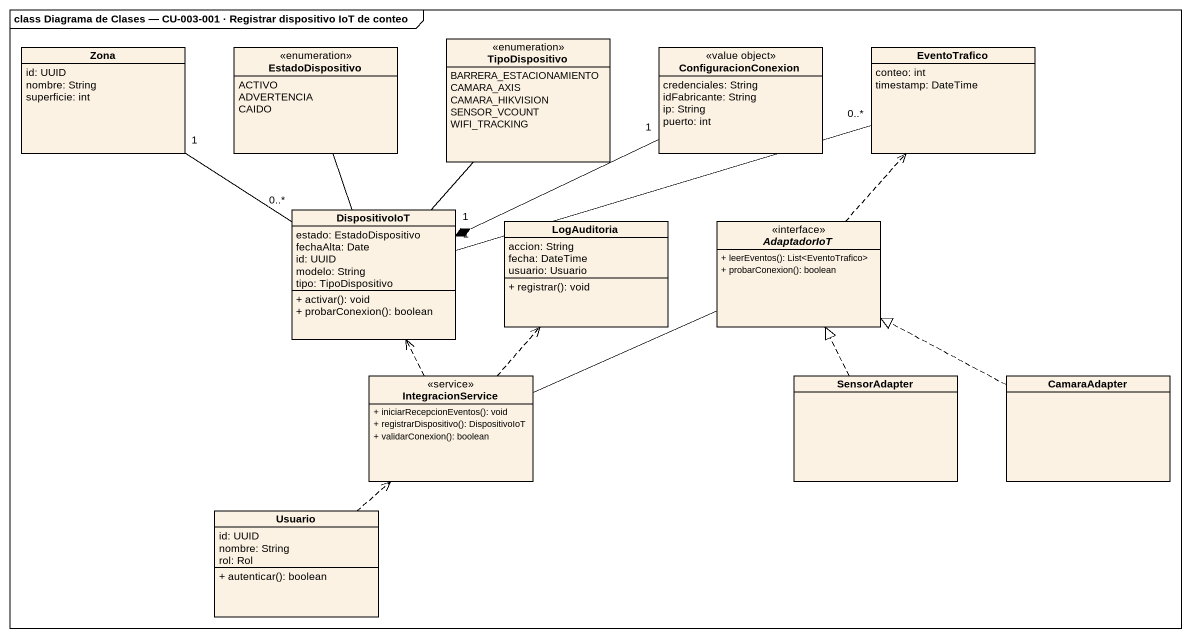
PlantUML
@startuml
mainframe class Diagrama de Clases — CU-003-001 · Registrar dispositivo IoT de conteo
hide circle
hide empty members
skinparam classAttributeIconSize 0
class Zona {
  id: UUID
  nombre: String
  superficie: int
}
enum EstadoDispositivo {
  ACTIVO
  ADVERTENCIA
  CAIDO
}
enum TipoDispositivo {
  BARRERA_ESTACIONAMIENTO
  CAMARA_AXIS
  CAMARA_HIKVISION
  SENSOR_VCOUNT
  WIFI_TRACKING
}
class ConfiguracionConexion <<value object>> {
  credenciales: String
  idFabricante: String
  ip: String
  puerto: int
}
class EventoTrafico {
  conteo: int
  timestamp: DateTime
}
class DispositivoIoT {
  estado: EstadoDispositivo
  fechaAlta: Date
  id: UUID
  modelo: String
  tipo: TipoDispositivo
  + activar(): void
  + probarConexion(): boolean
}
class LogAuditoria {
  accion: String
  fecha: DateTime
  usuario: Usuario
  + registrar(): void
}
interface AdaptadorIoT <<interface>> {
  + leerEventos(): List<EventoTrafico>
  + probarConexion(): boolean
}
class IntegracionService <<service>> {
  + iniciarRecepcionEventos(): void
  + registrarDispositivo(): DispositivoIoT
  + validarConexion(): boolean
}
class SensorAdapter
class CamaraAdapter
class Usuario {
  id: UUID
  nombre: String
  rol: Rol
  + autenticar(): boolean
}
DispositivoIoT "0..*" -up- "1" Zona
DispositivoIoT -up- EstadoDispositivo
DispositivoIoT -up- TipoDispositivo
DispositivoIoT "1" *-right- "1" ConfiguracionConexion
DispositivoIoT "1" -right- "0..*" EventoTrafico
AdaptadorIoT .up.> EventoTrafico
IntegracionService .up.> DispositivoIoT
IntegracionService .up.> LogAuditoria
IntegracionService -right- AdaptadorIoT
SensorAdapter .up.|> AdaptadorIoT
CamaraAdapter .left.|> AdaptadorIoT
Usuario .up.> IntegracionService
@enduml
